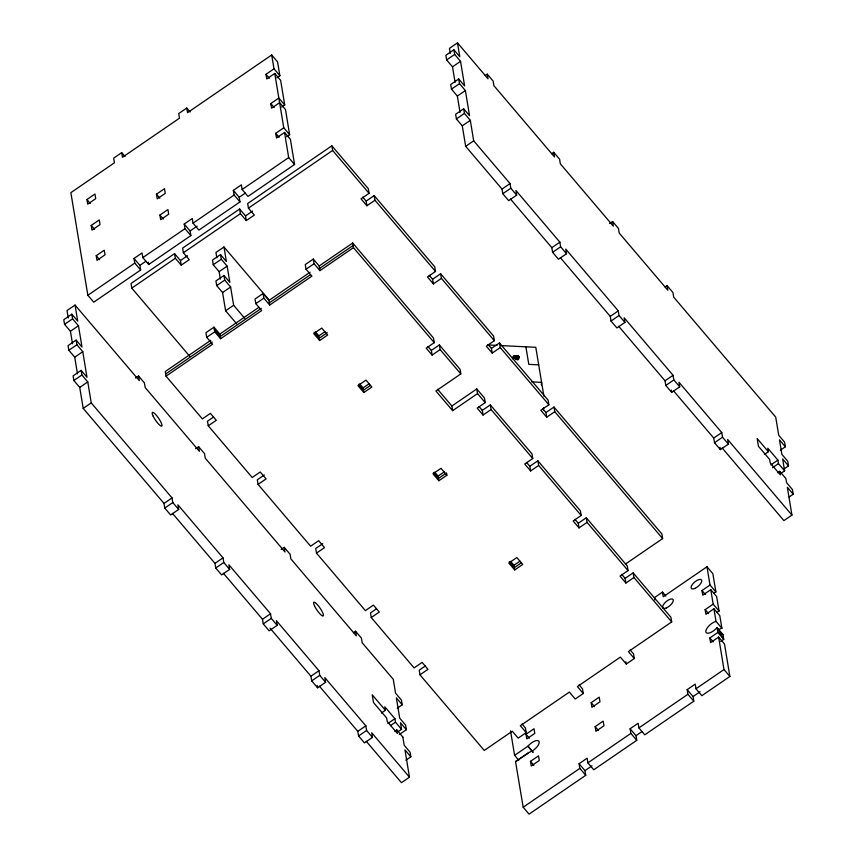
<?xml version="1.0" encoding="UTF-8"?>
<svg xmlns="http://www.w3.org/2000/svg" width="857" height="857" viewBox="0 0 857 857"><rect width="100%" height="100%" fill="white"/><g stroke="black" fill="none" stroke-linecap="round" stroke-linejoin="round"><path stroke-width="1.29" d="M512.989 358.954L513.268 356.426C524.388 352.902 517.125 364.064 513.268 356.426M513.407 358.633L513.686 356.116M514.007 358.397L514.275 355.88M514.746 358.258L515.014 355.73M515.443 359.479L515.85 355.687M516.3 359.544L516.707 355.751M517.146 359.704L517.553 355.923M517.907 359.961L518.314 356.18M518.667 359.029L518.935 356.501M541.335 384.889L541.603 382.372L531.694 381.879M543.37 410.449L543.649 407.814M717.105 627.517L716.42 628.288A8.324 3.46 -40.4 0 1 705.825 631.823A8.324 3.46 -40.4 0 1 715.316 621.593L716.024 621.389L721.905 628.31L721.198 628.513A8.324 3.46 -40.4 0 0 718.648 629.724M720.234 633.119L723.737 639.376L722.987 634.426L720.234 633.119L717.052 627.57L717.855 632.455L723.737 639.376L720.726 641.443M86.921 199.52L94.956 194.014L95.727 198.653L87.693 204.159L86.921 199.52L90.285 203.473M522.084 724.036L525.437 727.989L526.209 732.628L518.174 738.134L512.293 731.214L484.259 750.443L419.962 674.823L427.997 669.317L422.115 662.397L414.081 667.903L371.263 617.543L379.297 612.027L373.416 605.117L365.382 610.623L316.49 553.119L324.524 547.612L318.643 540.692L310.609 546.198L258.075 484.419L266.109 478.913L260.228 471.993L252.194 477.499L208.251 425.8L216.285 420.294L210.404 413.374L202.37 418.891L166.022 376.159L165.68 373.984L212.204 342.039M717.855 632.455L709.821 637.962L710.592 642.611L718.627 637.094L724.508 644.014L729.875 676.462L701.84 695.68L695.959 688.771L695.188 684.122L687.164 689.639L693.045 696.548L693.806 701.187L644.775 734.813L638.894 727.893L638.122 723.254L630.099 728.761L635.98 735.681L636.74 740.319L593.772 769.779L587.891 762.859L587.12 758.22L579.086 763.726L584.967 770.647L585.738 775.285L529.058 814.15L523.177 807.23L515.55 761.594L529.712 752.167A8.324 3.46 -40.4 0 0 539.192 741.926A8.324 3.46 -40.4 0 0 528.598 745.461L527.923 746.243L532.958 752.178M528.994 752.36L515.55 761.594M121.694 152.642L113.67 158.149L114.431 162.787L70.863 192.664L87.853 295.269L93.734 302.189L140.655 270.019L139.884 265.381L134.003 258.46L142.037 252.954L142.808 257.593L148.69 264.513L190.875 235.589L190.115 230.951L184.234 224.031L192.268 218.524L193.029 223.163L198.91 230.083L239.981 201.92L239.21 197.281L233.329 190.361L241.363 184.855L242.135 189.493L248.016 196.414L294.562 164.501L290.416 139.359L284.535 132.449L276.5 137.956L275.729 133.317L283.763 127.8L274.765 73.456L266.731 78.962L265.97 74.323L273.994 68.806L271.69 54.977L187.522 112.674L186.762 108.036L178.727 113.542L179.488 118.18L122.465 157.281L121.694 152.642L125.058 156.595M276.865 77.794L279.875 75.727L277.572 61.886L271.69 54.977M91.217 225.445L99.251 219.938L100.023 224.577L91.988 230.083L91.217 225.445L94.581 229.397M286.634 136.788L289.645 134.72L285.488 109.589L279.607 102.679L271.573 108.186L270.801 103.547L278.836 98.03L284.717 104.95L281.707 107.018M156.445 194.207L164.48 188.701L165.251 193.339L157.217 198.845L156.445 194.207L159.809 198.16M96.23 255.697L104.254 250.19L105.025 254.829L96.991 260.335L96.23 255.697L99.583 259.65M159.905 215.075L167.94 209.558L168.7 214.207L160.666 219.713L159.905 215.075L163.258 219.017M87.853 295.269L134.774 263.099L134.003 258.46M142.808 257.593L184.994 228.669L184.234 224.031M193.029 223.163L234.1 195L233.329 190.361M242.135 189.493L288.68 157.581L284.535 132.449M135.513 378.044L138.523 375.987L139.295 380.626L75.041 305.06L67.007 310.566L68.239 317.979M485.255 75.523L487.269 74.141L488.029 78.78L457.477 42.85L449.454 48.356L450.279 53.391M457.477 42.85L459.77 56.701L453.889 49.781L445.865 55.287L446.626 59.926L452.507 66.846L455.078 82.379M139.884 265.381L145.915 261.246M190.115 230.951L197.142 226.13M239.21 197.281L245.241 193.146M75.041 305.06L77.698 321.107L71.817 314.187L63.782 319.704L64.554 324.342L70.435 331.252L72.513 343.775M446.626 59.926L454.66 54.419L453.889 49.781M64.554 324.342L72.588 318.836L71.817 314.187M366.914 205.744L366.153 201.106L374.188 195.6L374.948 200.238L366.914 205.744L361.043 198.835L369.067 193.318L368.306 188.679L331.841 145.808L247.662 203.516L248.434 208.155L254.315 215.075L246.28 220.581L245.509 215.943L239.628 209.022L182.605 248.123L183.377 252.761L189.258 259.682L181.223 265.188L180.452 260.549L174.571 253.629L131.014 283.496L131.785 288.134L189.826 356.394M452.507 66.846L460.541 61.34L454.66 54.419M131.785 288.134L175.342 258.268L174.571 253.629M183.377 252.761L240.399 213.661L239.628 209.022M248.434 208.155L332.612 150.446L331.841 145.808M70.435 331.252L78.469 325.746L72.588 318.836M180.452 260.549L187.479 255.729M245.509 215.943L252.536 211.122M78.469 325.746L81.993 347.031L76.112 340.111L68.078 345.617L68.849 350.256L74.73 357.176L77.484 373.823M460.541 61.34L464.612 85.925L458.731 79.005L450.696 84.511L451.468 89.149L457.349 96.07L460.048 112.406M68.849 350.256L76.884 344.75L76.112 340.111M451.468 89.149L459.502 83.643L458.731 79.005M269.077 300.014L223.988 246.987L215.953 252.494L216.832 257.775M223.988 246.987L226.387 261.514L220.506 254.593L212.482 260.1L213.243 264.738L219.124 271.658L220.367 279.146M74.73 357.176L82.765 351.67L76.884 344.75M457.349 96.07L465.383 90.563L459.502 83.643M213.243 264.738L221.277 259.232L220.506 254.593M219.124 271.658L227.159 266.152L221.277 259.232M82.765 351.67L86.996 377.284L81.115 370.363L73.091 375.869L73.852 380.508L79.733 387.428L83.204 408.403L163.998 503.413L164.758 508.051L170.639 514.971L178.674 509.465L177.902 504.827L223.002 557.853L223.763 562.492L229.644 569.412L221.609 574.918L215.728 567.998L214.968 563.36L172.471 513.386M465.383 90.563L469.54 115.695L463.658 108.775L455.624 114.281L456.395 118.919L462.277 125.84L465.672 146.333L502.02 189.086L502.78 193.725L508.662 200.634L516.696 195.128L515.935 190.49L559.867 242.167L560.639 246.805L566.52 253.726L558.485 259.232L552.604 252.312L551.833 247.673L510.483 199.038M227.159 266.152L229.847 282.382L223.966 275.461L215.932 280.967L216.703 285.606L222.584 292.526L225.605 310.77L236.682 323.807M73.852 380.508L81.886 375.002L81.115 370.363M456.395 118.919L464.43 113.413L463.658 108.775M216.703 285.606L224.738 280.1L223.966 275.461M79.733 387.428L87.768 381.922L81.886 375.002M462.277 125.84L470.311 120.334L464.43 113.413M222.584 292.526L230.619 287.02L224.738 280.1M83.204 408.403L91.238 402.897L87.768 381.922M225.605 310.77L233.64 305.263L230.619 287.02M465.672 146.333L473.696 140.827L470.311 120.334M319.179 265.991L352.688 243.013L353.459 247.652L319.94 270.63L319.179 265.991L313.298 259.071L305.263 264.577L306.024 269.227L311.905 276.136L269.719 305.071L268.948 300.421L263.067 293.512L255.032 299.018L255.804 303.657L261.685 310.577L220.613 338.729L219.853 334.091L213.971 327.17L205.937 332.687L206.698 337.326L212.579 344.235L166.022 376.159M206.698 337.326L214.732 331.82L213.971 327.17M255.804 303.657L263.838 298.15L263.067 293.512M306.024 269.227L314.058 263.71L313.298 259.071M210.736 340.336L165.262 371.52L165.68 373.984M219.853 334.091L258.76 307.417M268.948 300.421L310.063 272.237M261.299 308.381L220.228 336.533L214.346 329.624M269.334 302.875L310.448 274.679M319.554 268.434L353.105 245.488M551.704 153.66L553.708 152.289L559.589 159.209L560.36 163.848L613.323 226.141L612.551 221.492L609.541 223.559M502.02 189.086L510.054 183.569L473.696 140.827M502.78 193.725L510.815 188.219L510.054 183.569M319.629 340.518L313.748 333.598L321.771 328.092L327.653 335.012L319.629 340.518L318.858 335.88L324.878 331.745M327.278 332.709L319.243 338.215L314.198 332.28M213.511 417.059L207.49 421.183L208.251 425.8M374.188 195.6L434.745 266.827L435.517 271.465L427.482 276.972L433.363 283.892L441.398 278.386L440.627 273.747L432.592 279.253L433.363 283.892M195.621 448.747L198.631 446.679L204.512 453.589L205.284 458.238L284.974 551.962L284.213 547.323L281.203 549.391M163.998 503.413L172.021 497.906L91.238 402.897M164.758 508.051L172.793 502.545L172.021 497.906M551.833 247.673L559.867 242.167M552.604 252.312L560.639 246.805M363.85 392.527L357.969 385.618L366.003 380.112L371.884 387.021L363.85 392.527L363.079 387.889L369.11 383.765M370.492 385.404L363.464 390.224L358.43 384.3M352.688 243.013L433.481 338.022L434.242 342.661L426.218 348.167L432.099 355.087L440.123 349.581L439.362 344.942L431.328 350.449L432.099 355.087M264.342 474.96L257.304 479.781L258.075 484.419M440.627 273.747L493.589 336.04L494.36 340.679L486.326 346.185L492.207 353.105L500.242 347.588L499.47 342.95L491.436 348.456L492.207 353.105M439.362 344.942L460.048 369.281L460.82 373.92L435.913 390.996L452.635 410.664L477.542 393.588L476.781 388.949L451.875 406.025L452.635 410.664M214.968 563.36L223.002 557.853M215.728 567.998L223.763 562.492M618.711 326.324L665.032 380.808L665.803 385.446L671.684 392.367L679.719 386.85L673.838 379.94L673.066 375.302L624.164 317.786L624.935 322.425L616.901 327.942L611.02 321.021L610.259 316.383L618.283 310.877L565.749 249.087L566.52 253.726M476.781 388.949L484.451 397.969L485.223 402.608L477.188 408.114L483.069 415.034L491.104 409.528L490.333 404.89L482.298 410.396L483.069 415.034M611.02 321.021L619.054 315.515L618.283 310.877M665.053 286.977L667.057 285.595L672.938 292.516L673.709 297.154L775.714 417.123L778.713 435.227L784.594 442.148L785.366 446.786L780.341 450.225M322.757 543.67L315.73 548.491L316.49 553.119M433.428 472.507L438.463 478.431L446.497 472.925L446.883 475.228L438.848 480.734L438.077 476.096L444.108 471.971M499.47 342.95L548.094 400.133L548.866 404.772L540.831 410.289L546.712 417.198L554.747 411.692L553.976 407.054L545.941 412.56L546.712 417.198M270.084 628.192L310.93 676.227L311.691 680.865L317.572 687.775L325.606 682.268L319.725 675.359L318.954 670.71L276.415 620.682L277.186 625.321L269.152 630.827L263.27 623.907L262.499 619.268L270.533 613.762L228.883 564.774L229.644 569.412M263.27 623.907L271.305 618.4L270.533 613.762M490.333 404.89L531.983 453.878L532.754 458.516L524.72 464.023L530.601 470.943L538.635 465.437L537.864 460.798L529.83 466.304L530.601 470.943M665.032 380.808L673.066 375.302M665.803 385.446L673.838 379.94M376.523 608.781L370.503 612.916L371.263 617.543M353.534 632.595L355.548 631.223L361.429 638.133L362.19 642.782L393.277 679.333L395.57 693.206L401.451 700.126L402.222 704.765L397.198 708.203M310.93 676.227L318.954 670.71M311.691 680.865L319.725 675.359M537.864 460.798L580.414 510.836L581.175 515.475L573.151 520.981L579.032 527.901L587.056 522.384L586.295 517.746L578.261 523.252L579.032 527.901M514.693 569.937L508.812 563.028L516.846 557.521L522.727 564.431L514.693 569.937L513.921 565.299L519.953 561.174M521.345 562.813L514.307 567.634L509.272 561.71M722.183 448.018L783.898 520.606L791.932 515.1L727.636 439.48L728.407 444.13L720.373 449.636L714.492 442.715L713.731 438.077L721.755 432.571L678.948 382.211L679.719 386.85M714.492 442.715L722.526 437.209L721.755 432.571M425.222 666.05L419.191 670.185L419.962 674.823M381.365 713.045L385.382 710.292L384.804 706.789L394.916 718.68L395.495 722.183L401.622 729.393M366.25 741.294L401.44 782.677L409.475 777.17L371.713 732.756L372.474 737.395L364.439 742.901L358.558 735.981L357.798 731.342L365.832 725.836L324.835 677.63L325.606 682.268M764.348 454.478L768.365 451.725L767.786 448.222L777.899 460.113L778.477 463.605L784.605 470.814L780.588 473.567M358.558 735.981L366.592 730.475L365.832 725.836M387.889 723.501L394.916 718.68M625.46 564.067L662.632 538.582L661.861 533.943L553.976 407.054M390.471 725.622L395.495 722.183M770.861 464.923L777.899 460.113M772.446 467.74L778.477 463.605M586.295 517.746L627.281 565.952L628.052 570.591L620.018 576.097L625.899 583.017L633.934 577.511L633.162 572.872L625.128 578.379L625.899 583.017M394.766 731.289L396.77 729.918L402.908 737.127M398.537 731.364L401.547 729.307L400.476 722.783L406.357 729.703L399.319 734.524M777.749 472.721L779.752 471.339L785.88 478.549L786.565 482.652L792.446 489.572L793.218 494.21L789.201 496.964M783.502 469.336L788.526 465.897L787.754 461.248L781.873 454.339L779.484 439.866L785.366 446.786M405.822 760.245L410.835 756.806L410.075 752.167L404.193 745.247L402.833 737.041M665.846 596.065L662.482 592.112L654.459 597.618L654.834 599.943M713.881 593.323L715.884 591.951L712.863 573.687L706.982 566.766L663.254 596.751L662.482 592.112M717.041 612.434L719.055 611.052L716.656 596.59L710.774 589.67L702.74 595.176L701.979 590.537L710.003 585.031L706.982 566.766M633.162 572.872L670.924 617.286L671.695 621.925L628.406 651.609L634.287 658.53L626.253 664.036L620.372 657.115L577.393 686.586L583.274 693.495L575.24 699.012L569.359 692.092L520.328 725.708L526.209 732.628M721.905 628.31L719.816 615.69L713.935 608.781L705.911 614.287L705.14 609.648L713.174 604.131L710.774 589.67M526.005 734.256L534.029 728.739L534.8 733.388L526.766 738.873L526.005 734.256L529.358 738.209M591.169 702.676L599.204 697.169L599.975 701.808L591.941 707.314L591.169 702.676L594.533 706.629M530.483 761.359L538.517 755.842L539.289 760.491L531.254 765.997L530.483 761.359L533.847 765.312M595.144 726.65L603.178 721.144L603.949 725.783L595.915 731.289L595.144 726.65L598.507 730.603M523.177 807.23L579.857 768.375L579.086 763.726M587.891 762.859L630.859 733.399L630.099 728.761M638.894 727.893L687.925 694.277L687.164 689.639M695.959 688.771L723.994 669.542L718.627 637.094M584.967 770.647L591.994 765.826M635.98 735.681L642 731.546M693.045 696.548L700.073 691.728M518.785 760.266L514.586 755.328L527.976 746.179L533.011 752.114M487.665 344.932L497.028 345.403M500.981 345.596L535.796 347.31L543.884 396.138M538.699 364.836L528.79 364.354L525.887 346.828M717.052 627.57L722.933 634.491M487.269 74.141L493.15 81.061L493.911 85.7L554.479 156.927L553.708 152.289M612.551 221.492L618.433 228.412L619.204 233.05L667.828 290.234L667.057 285.595M788.526 465.897L782.645 458.977L784.605 470.814M768.365 451.725L757.159 438.538L758.434 446.272L769.65 459.448L770.229 462.951L780.331 474.842L779.752 471.339M793.218 494.21L787.337 487.301L791.932 515.1M510.815 188.219L516.696 195.128M619.054 315.515L624.935 322.425M722.526 437.209L728.407 444.13M560.307 257.636L610.259 316.383M673.484 390.738L713.731 438.077M273.994 68.806L279.875 75.727M710.003 585.031L715.884 591.951M274.765 73.456L280.646 80.365L284.717 104.95M332.612 150.446L369.067 193.318M374.948 200.238L435.517 271.465M441.398 278.386L494.36 340.679M500.242 347.588L548.866 404.772M554.747 411.692L662.632 538.582M265.97 74.323L269.323 78.266M701.979 590.537L705.332 594.49M713.174 604.131L719.055 611.052M362.79 197.153L366.153 201.106M429.239 275.301L432.592 279.253M488.083 344.503L491.436 348.456M542.577 408.607L545.941 412.56M705.14 609.648L708.503 613.601M270.801 103.547L274.165 107.5M283.763 127.8L289.645 134.72M709.821 637.962L713.185 641.914M275.729 133.317L279.093 137.27M288.68 157.581L294.562 164.501M723.994 669.542L729.875 676.462M353.459 247.652L434.242 342.661M440.123 349.581L460.82 373.92M477.542 393.588L485.223 402.608M491.104 409.528L532.754 458.516M538.635 465.437L581.175 515.475M587.056 522.384L628.052 570.591M633.934 577.511L671.695 621.925M427.964 346.496L431.328 350.449M478.934 406.443L482.298 410.396M526.477 462.352L529.83 466.304M574.897 519.299L578.261 523.252M621.764 574.426L625.128 578.379M437.659 389.303L451.875 406.025M687.925 694.277L693.806 701.187M186.762 108.036L190.115 111.988M314.058 263.71L319.94 270.63M630.152 649.938L633.516 653.891L634.287 658.53M234.1 195L239.981 201.92M240.399 213.661L246.28 220.581M446.883 475.228L441.001 468.318L432.967 473.825L438.848 480.734M315.494 331.927L318.858 335.88M359.715 383.936L363.079 387.889M434.713 472.143L438.077 476.096M510.568 561.346L513.921 565.299M263.838 298.15L269.719 305.071M630.859 733.399L636.74 740.319M579.15 684.904L582.503 688.857L583.274 693.495M184.994 228.669L190.875 235.589M233.64 305.263L244.716 318.301M175.342 258.268L181.223 265.188M214.732 331.82L220.613 338.729M579.857 768.375L585.738 775.285M134.774 263.099L140.655 270.019M138.523 375.987L144.405 382.897L145.176 387.535L199.402 451.318L198.631 446.679M284.213 547.323L290.095 554.243L290.855 558.882L356.308 635.862L355.548 631.223M402.222 704.765L396.341 697.844L399.705 718.145L405.586 725.065L406.357 729.703M385.382 710.292L372.217 694.802L373.502 702.536L386.668 718.027L387.246 721.53L397.348 733.41L396.77 729.918M410.835 756.806L404.954 749.886L409.475 777.17M172.793 502.545L178.674 509.465M271.305 618.4L277.186 625.321M366.592 730.475L372.474 737.395M223.398 573.279L262.499 619.268M319.372 686.157L357.798 731.342M719.987 447.311L720.373 449.636M713.935 608.781L716.024 621.389M671.299 390.042L671.684 392.367M625.867 661.711L626.253 664.036M510.536 730.871L514.586 755.328M317.186 685.461L317.572 687.775M148.304 262.188L148.69 264.513M314.583 606.038A8.324 1.832 55.6 0 0 323.068 616.022A8.324 1.832 55.6 0 0 317.861 605.224A8.324 1.832 55.6 0 0 314.583 606.038M153.178 416.202A8.324 1.832 55.6 0 0 161.662 426.186A8.324 1.832 55.6 0 0 156.456 415.399A8.324 1.832 55.6 0 0 153.178 416.202M694.834 588.448A6.652 2.775 -40.4 0 0 701.658 580.135A6.652 2.775 -40.4 0 0 692.745 583.96A6.652 2.775 -40.4 0 0 694.834 588.448M666.35 607.977A6.652 2.775 -40.4 0 0 673.173 599.675A6.652 2.775 -40.4 0 0 664.261 603.499A6.652 2.775 -40.4 0 0 666.35 607.977"/></g></svg>
